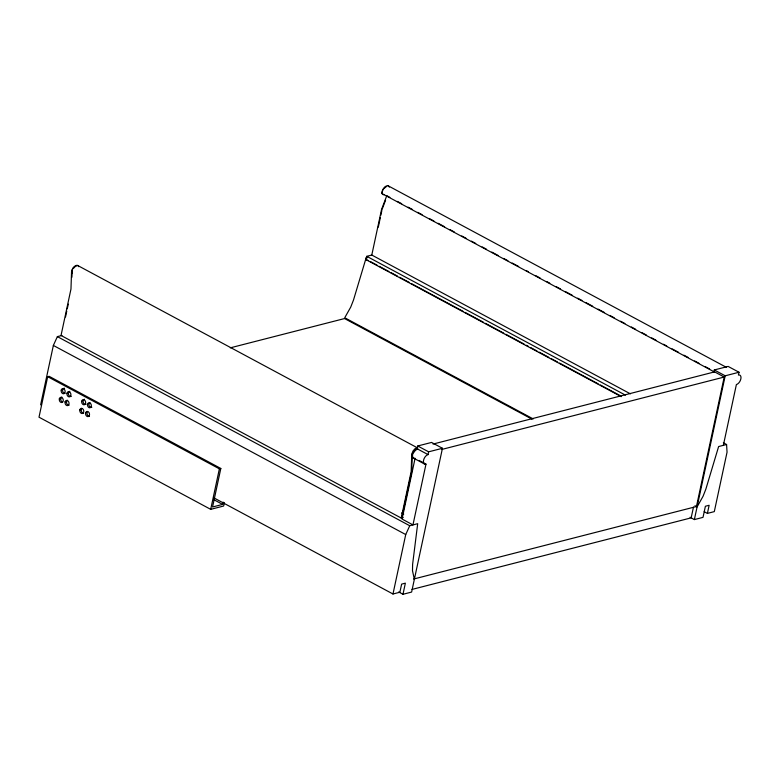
<?xml version="1.0" encoding="UTF-8"?>
<svg xmlns="http://www.w3.org/2000/svg" width="780" height="780" viewBox="0 0 780 780"><rect width="100%" height="100%" fill="white"/><g stroke="black" fill="none" stroke-linecap="round" stroke-linejoin="round"><path stroke-width="1.17" d="M71.926 277.222L72.111 271.381M79.872 409.831L79.794 410.475A2.633 1.94 75.6 0 0 81.471 413.4A2.633 1.94 75.6 0 0 83.684 412.015L83.762 411.372A2.633 1.94 75.6 0 0 82.085 408.447A2.633 1.94 75.6 0 0 79.872 409.831L81.305 409.529A2.633 1.94 75.6 0 1 81.841 408.427M81.305 409.461L81.227 410.104A2.633 1.94 75.6 0 0 83.684 413.147M40.618 404.878L53.362 345.442L57.369 336.619L61.913 335.459M223.139 502.096L222.641 504.406L212.56 506.99L220.818 468.468L49.12 376.311L47.687 376.681L39 417.193L210.697 509.35L223.655 506.025L224.386 502.622M65.52 316.973L66.768 311.123M67.275 308.782L68.279 304.112M210.697 509.35L219.385 468.839L220.818 468.468M714.49 372.04L381.81 193.489L382.844 189.823L385.437 186.537A5.479 3.071 -61.8 0 1 388.235 185.845L726.277 367.273M621.231 396.64L365.82 259.555L366.776 256.327L371.787 255.04L381.566 209.43L386.724 195.839M378.3 227.136L380.338 217.61M380.854 215.231L381.869 210.473M401.212 518.037L411.157 471.637L411.752 454.106L413.127 450.811L414.979 448.783A5.479 3.071 -61.8 0 1 417.787 448.032L77.6 265.444A5.479 3.071 -61.8 0 0 74.792 266.194L72.94 268.223L71.555 271.518L70.97 289.048L61.025 335.459L401.212 518.037L403.24 517.52M401.944 517.101L411.723 471.49L412.308 453.96L415.223 449.319A4.641 2.603 -61.8 0 1 417.563 448.88M442.455 448.285L428.63 451.825L428.035 454.603A5.265 2.954 -61.8 0 0 423.56 460.258A5.265 2.954 -61.8 0 0 425.987 464.139L412.961 524.911L402.07 519.061L415.096 458.289A5.265 2.954 -61.8 0 1 412.669 454.409A5.265 2.954 -61.8 0 1 417.144 448.763L417.739 445.975L431.564 442.435L442.455 448.285L411.625 592.059L402.987 594.282L398.707 591.981M214.12 498.001L392.983 593.999L405.727 534.553L409.734 525.74L417.69 523.692L412.61 564.35L412.493 570.745L414.356 579.355M402.987 594.282L405.366 583.157L401.632 584.113L399.886 592.225L392.983 593.999M713.798 372.333L714.304 369.954L728.12 366.415L739.021 372.255L738.416 375.034A5.265 2.954 -61.8 0 1 740.854 378.914A5.265 2.954 -61.8 0 1 736.379 384.569L723.352 445.341M693.469 507.136L691.168 517.861L411.957 589.436M433.036 444.064L714.607 371.885L724.21 377.042L696.452 506.532L413.712 579.014M690.085 517.286L694.375 519.577L725.195 375.804L739.021 372.255M704.194 511.67L707.401 513.396L709.137 505.284L705.393 506.249L703.014 517.364L694.375 519.577M366.619 258.609L367.097 256.99M366.269 257.429L353.486 300.066L350.717 307.135L344.731 317.752L533.227 418.928M382.132 209.284L385.564 200.226M73.437 268.369L75.036 266.74M384.491 188.155L385.31 187.356M381.81 193.489L382.366 193.352M365.82 259.555L368.531 260.569M230.285 347.841L344.565 318.552L531.999 419.143M59.368 398.902L60.811 398.531M65.13 401.993L66.573 401.622M441.47 449.524L724.21 377.042M707.401 513.396L714.304 511.621L727.048 452.185L726.58 444.512L718.624 446.55L705.841 489.187L703.072 496.255L697.096 506.873L694.951 505.723M714.304 369.954L725.195 375.804M386.656 195.653L389.883 197.379M397.39 201.416L401.68 203.716M408.125 207.168L412.415 209.479M417.778 212.355L422.077 214.656M429.585 218.692L433.875 220.993M438.175 223.294L444.61 226.756M449.972 229.632L454.272 231.943M461.779 235.97L466.069 238.27M471.442 241.156L475.732 243.457M482.167 246.919L486.466 249.22M491.829 252.096L498.264 255.557M503.636 258.433L507.926 260.735M512.216 263.045L518.661 266.497M526.168 270.533L528.313 271.684M535.831 275.71L540.121 278.021M546.556 281.473L549.783 283.198M556.218 286.66L560.508 288.961M565.88 291.837L572.315 295.298M577.678 298.174L581.977 300.476M586.267 302.786L592.702 306.238M598.075 309.124L604.51 312.575M609.872 315.452L614.172 317.762M620.607 321.214L624.897 323.515M631.342 326.976L635.632 329.277M642.067 332.738L646.367 335.039M651.729 337.915L656.019 340.226M663.536 344.253L666.754 345.979M672.116 348.865L678.561 352.316M683.923 355.192L688.213 357.503M694.658 360.955L698.948 363.256M705.383 366.717L709.683 369.018M723.362 442.786L726.58 444.512M371.787 255.04L630.416 393.851M366.776 256.327L625.414 395.128M370.675 261.719L377.11 265.171M379.255 266.321L388.918 271.508M391.063 272.659L397.498 276.12M399.643 277.27L409.305 282.448M411.45 283.608L462.959 311.249M465.114 312.4L483.356 322.198M485.501 323.349L503.743 333.138M505.889 334.288L524.131 344.077M526.276 345.238L528.431 346.388M530.575 347.539L537.01 350.99M539.155 352.141L548.818 357.328M550.963 358.478L557.398 361.94M559.543 363.09L598.182 383.828M600.327 384.979L620.714 395.918M417.739 445.975L428.63 451.825M417.144 448.763L428.035 454.603M419.065 460.415L425.987 464.139M413.507 458.094L424.398 463.944M401.583 512.938L403.738 514.088M57.369 336.619L409.734 525.74M53.362 345.442L405.727 534.553M47.687 376.681L219.385 468.839M214.051 499.805L222.641 504.406M77.6 265.444L78.77 266.672M388.235 185.845L389.386 187.102M91.835 407.248A2.554 1.882 75.6 0 1 89.193 405.853A2.554 1.882 75.6 0 1 89.885 402.577M89.505 416.227A2.633 1.94 75.6 0 1 87.263 414.609A2.633 1.94 75.6 0 1 87.574 411.567M71.351 396.328A2.633 1.94 75.6 0 1 68.523 394.543A2.633 1.94 75.6 0 1 69.839 391.326M86.161 404.186A2.633 1.94 75.6 0 1 83.284 402.558A2.633 1.94 75.6 0 1 84.493 399.253M69.079 405.21A2.633 1.94 75.6 0 1 66.544 401.71L66.719 401.115A2.633 1.94 75.6 0 1 67.421 400.276M62.556 402.08A2.633 1.94 75.6 0 1 60.733 398.96L60.84 398.327A2.633 1.94 75.6 0 1 61.864 397.069M65.101 393.393A2.633 1.94 75.6 0 1 62.614 390.77A2.633 1.94 75.6 0 1 64.594 388.245M71.974 273.517A4.388 2.467 -61.8 0 1 72.647 268.798A4.388 2.467 -61.8 0 1 76.294 266.233M414.112 452.069A4.388 2.467 -61.8 0 1 416.286 449.826M384.101 194.678A4.388 2.467 -61.8 0 1 382.327 190.788A4.388 2.467 -61.8 0 1 386.675 186.673M59.407 398.697L59.3 399.331A2.633 1.94 75.6 0 0 60.859 402.353A2.633 1.94 75.6 0 0 63.151 401.144L63.258 400.51A2.633 1.94 75.6 0 0 61.698 397.488A2.633 1.94 75.6 0 0 59.407 398.697M65.276 401.485L65.101 402.08A2.633 1.94 75.6 0 0 66.359 405.298A2.633 1.94 75.6 0 0 68.806 404.547L68.981 403.952A2.633 1.94 75.6 0 0 67.723 400.735A2.633 1.94 75.6 0 0 65.276 401.485M81.705 401.261A2.633 1.94 75.6 0 0 84.25 404.752A2.633 1.94 75.6 0 0 84.991 400.549A2.633 1.94 75.6 0 0 81.705 401.261M66.992 393.247A2.633 1.94 75.6 0 0 69.439 396.854A2.633 1.94 75.6 0 0 70.317 392.73A2.633 1.94 75.6 0 0 66.992 393.247M87.555 404.293A2.554 1.882 75.6 0 0 89.934 407.774A2.554 1.882 75.6 0 0 90.772 403.767A2.554 1.882 75.6 0 0 87.555 404.293M85.624 412.99A2.633 1.94 75.6 0 0 88.062 416.598A2.633 1.94 75.6 0 0 88.949 412.474A2.633 1.94 75.6 0 0 85.624 412.99M61.23 390.146A2.633 1.94 75.6 0 0 63.667 393.764A2.633 1.94 75.6 0 0 64.555 389.639A2.633 1.94 75.6 0 0 61.23 390.146"/></g></svg>
